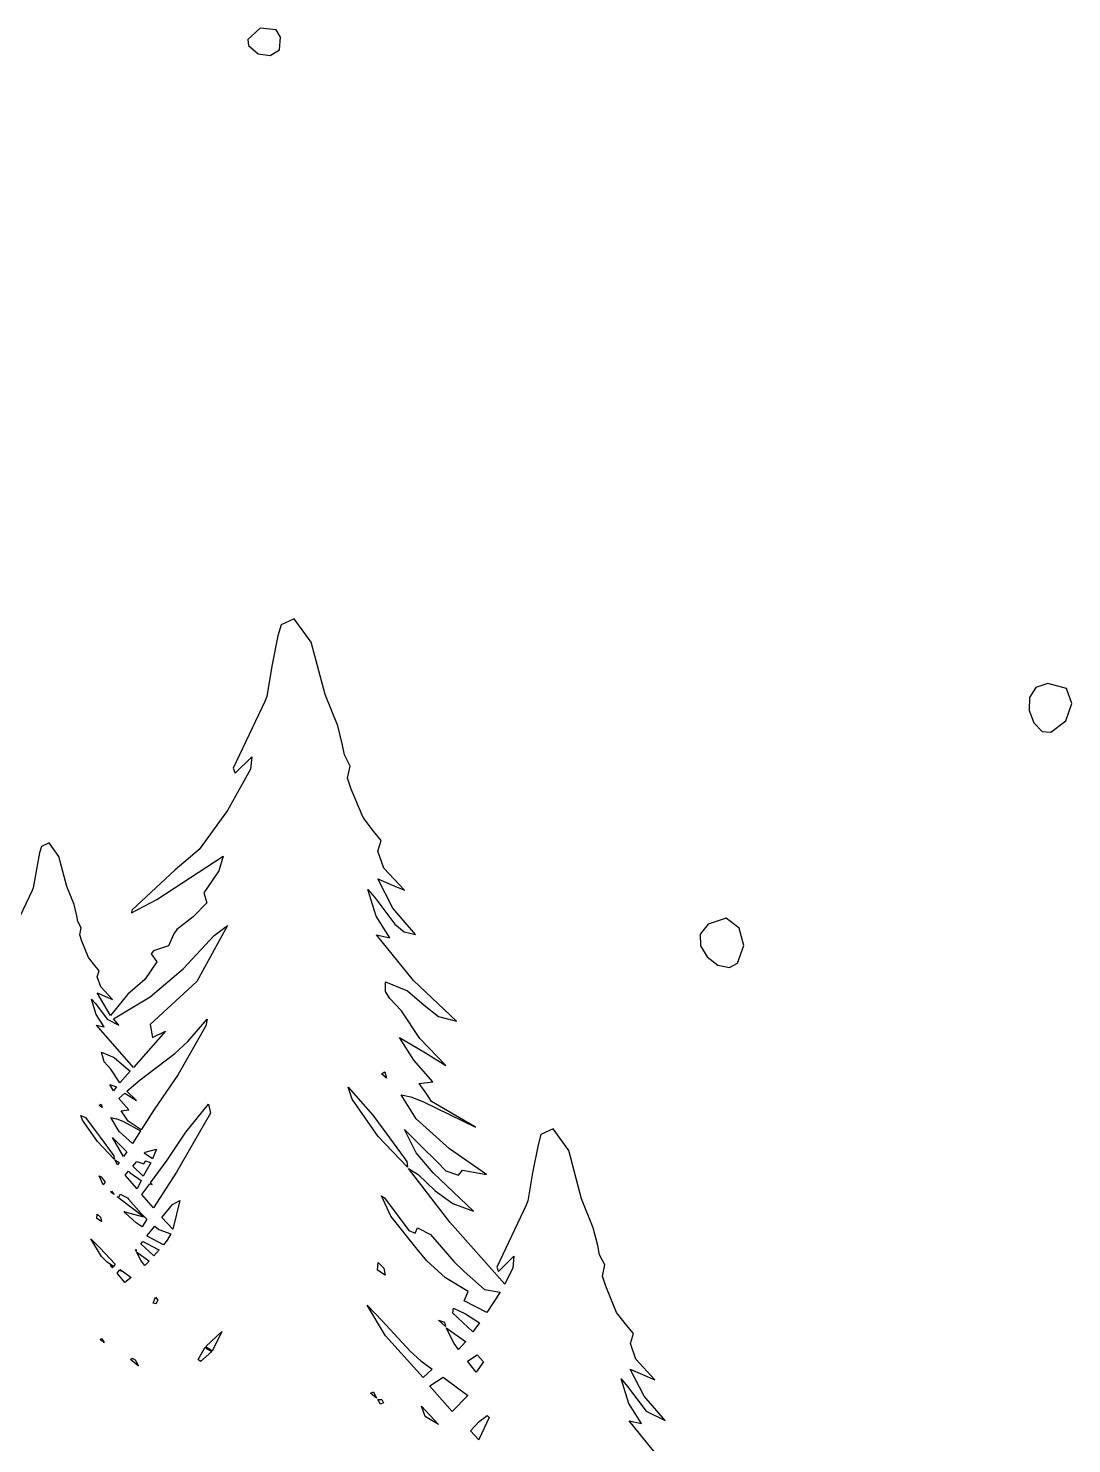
# Model space of a CAD drawing. Extents: x 0 to 162, y 0 to 352.
# Drawn here: x 99.46 to 128.77, y 302.25 to 342 of the extents above; entities that cross this region are included whole.
import ezdxf

# ---------------------------------------------------------------- set-up
doc = ezdxf.new("R2010")
doc.units = 0

msp = doc.modelspace()

# ---------------------------------------------------------------- linework, layer by layer
at = {"layer": 'Layer 1'}
for p, q in [((105.971744, 341.995017), (105.631243, 341.677909)), ((106.421434, 341.955172), (105.971744, 341.995017)), ((106.541, 341.749), (106.421434, 341.955172)), ((105.631243, 341.677909), (105.648334, 341.511923)), ((105.648334, 341.511923), (105.91325, 341.275483)), ((106.516083, 341.387546), (106.541, 341.749)), ((106.541, 341.749), (106.541, 341.749)), ((105.91325, 341.275483), (106.254667, 341.231865)), ((106.254667, 341.231865), (106.516083, 341.387546)), ((106.559509, 325.240914), (106.473401, 324.930566)), ((106.933095, 325.411125), (106.559509, 325.240914)), ((107.405512, 324.753884), (106.933095, 325.411125)), ((106.473401, 324.930566), (106.301922, 324.079598)), ((107.796912, 323.291004), (107.405512, 324.753884)), ((106.301922, 324.079598), (106.158199, 323.226766)), ((128.097549, 323.597575), (127.762046, 323.483631)), ((128.616784, 323.455989), (128.097549, 323.597575)), ((106.158199, 323.226766), (106.10892, 323.092488)), ((108.152977, 322.406997), (107.796912, 323.291004)), ((127.582191, 323.206954), (127.572131, 322.840079)), ((127.762046, 323.483631), (127.582191, 323.206954)), ((128.766888, 323.029619), (128.616784, 323.455989)), ((106.10892, 323.092488), (105.215227, 321.213888)), ((127.572131, 322.840079), (127.700266, 322.486822)), ((128.603396, 322.544672), (128.766888, 323.029619)), ((108.288477, 321.863858), (108.152977, 322.406997)), ((127.700266, 322.486822), (127.935, 322.251)), ((128.181843, 322.227355), (128.603396, 322.544672)), ((127.935, 322.251), (128.181843, 322.227355)), ((127.935, 322.251), (127.935, 322.251)), ((108.338397, 321.588875), (108.288477, 321.863858)), ((108.499444, 321.276579), (108.338397, 321.588875)), ((105.704157, 321.188542), (105.057491, 320.032964)), ((105.215227, 321.213888), (105.268683, 321.074422)), ((105.268683, 321.074422), (105.738464, 321.539403)), ((105.738464, 321.539403), (105.704157, 321.188542)), ((108.429052, 320.933273), (108.499444, 321.276579)), ((108.529277, 320.628349), (108.429052, 320.933273)), ((108.862211, 319.83331), (108.529277, 320.628349)), ((105.057491, 320.032964), (104.264867, 318.937262)), ((109.158911, 319.447933), (108.862211, 319.83331)), ((109.375048, 319.190206), (109.158911, 319.447933)), ((109.282267, 318.885696), (109.375048, 319.190206)), ((99.778408, 318.841227), (99.596522, 317.858488)), ((99.82797, 319.020147), (99.778408, 318.841227)), ((100.043496, 319.118298), (99.82797, 319.020147)), ((100.315973, 318.739378), (100.043496, 319.118298)), ((104.264867, 318.937262), (103.589939, 318.359012)), ((109.449503, 318.409071), (109.282267, 318.885696)), ((100.541751, 317.895495), (100.315973, 318.739378)), ((103.069144, 317.527177), (104.937804, 318.747487)), ((104.937804, 318.747487), (104.813869, 318.332813)), ((110.026774, 317.789461), (109.449503, 318.409071)), ((103.589939, 318.359012), (102.366589, 317.229932)), ((104.813869, 318.332813), (104.396, 317.717363)), ((109.7014, 317.289489), (109.277511, 318.112679)), ((109.277511, 318.112679), (109.646192, 317.949275)), ((99.568122, 317.78116), (99.052785, 316.69761)), ((99.596522, 317.858488), (99.568122, 317.78116)), ((100.74709, 317.385621), (100.541751, 317.895495)), ((104.396, 317.717363), (104.477145, 317.431974)), ((109.234787, 317.065286), (108.999575, 317.811916)), ((108.999575, 317.811916), (109.19643, 317.586596)), ((109.19643, 317.586596), (109.759375, 316.836241)), ((109.646192, 317.949275), (110.026774, 317.789461)), ((100.825266, 317.072377), (100.74709, 317.385621)), ((102.359844, 317.151373), (103.069144, 317.527177)), ((102.366589, 317.229932), (102.359844, 317.151373)), ((104.477145, 317.431974), (104.089858, 317.040034)), ((110.340241, 316.544409), (109.7014, 317.289489)), ((100.854052, 316.913768), (100.825266, 317.072377)), ((100.946882, 316.733774), (100.854052, 316.913768)), ((104.089858, 317.040034), (103.629133, 316.685971)), ((105.054002, 316.795622), (104.199121, 315.227238)), ((104.678929, 316.521043), (105.054002, 316.795622)), ((109.616295, 316.456067), (109.234787, 317.065286)), ((109.759375, 316.836241), (110.013777, 316.618608)), ((118.554, 316.837), (118.336071, 316.557665)), ((119.066068, 317.00334), (118.554, 316.837)), ((118.554, 316.837), (118.554, 316.837)), ((119.425547, 316.72922), (119.066068, 317.00334)), ((100.906286, 316.535684), (100.946882, 316.733774)), ((100.964107, 316.359837), (100.906286, 316.535684)), ((103.551714, 316.568959), (103.400546, 316.224457)), ((103.629133, 316.685971), (103.551714, 316.568959)), ((103.806245, 315.578842), (104.678929, 316.521043)), ((110.284377, 315.251088), (109.243198, 316.539831)), ((109.243198, 316.539831), (109.616295, 316.456067)), ((110.013777, 316.618608), (110.340241, 316.544409)), ((118.336071, 316.557665), (118.33765, 316.2278)), ((119.554847, 316.234181), (119.425547, 316.72922)), ((101.156145, 315.901314), (100.964107, 316.359837)), ((102.982283, 316.08777), (102.909232, 316.003385)), ((102.909232, 316.003385), (103.070302, 315.776196)), ((103.400546, 316.224457), (102.982283, 316.08777)), ((118.33765, 316.2278), (118.530799, 315.915531)), ((119.376378, 315.737762), (119.554847, 316.234181)), ((101.327172, 315.679112), (101.156145, 315.901314)), ((101.451887, 315.530475), (101.327172, 315.679112)), ((103.070302, 315.776196), (102.729592, 315.286356)), ((118.530799, 315.915531), (118.831825, 315.69042)), ((118.831825, 315.69042), (119.157035, 315.622034)), ((119.157035, 315.622034), (119.376378, 315.737762)), ((101.39836, 315.354867), (101.451887, 315.530475)), ((101.49486, 315.079867), (101.39836, 315.354867)), ((102.729592, 315.286356), (102.260889, 314.873684)), ((102.880043, 314.798967), (103.806245, 315.578842)), ((104.199121, 315.227238), (102.883432, 314.019092)), ((109.489943, 314.948638), (109.489144, 315.220989)), ((109.489144, 315.220989), (110.112609, 314.960752)), ((111.487908, 314.112481), (110.284377, 315.251088)), ((101.772927, 314.274843), (101.395596, 314.909021)), ((101.395596, 314.909021), (101.827794, 314.722574)), ((101.827794, 314.722574), (101.49486, 315.079867)), ((102.260889, 314.873684), (101.772927, 314.274843)), ((101.857913, 314.177269), (102.880043, 314.798967)), ((109.62005, 314.746888), (109.489943, 314.948638)), ((110.112609, 314.960752), (110.576097, 314.558332)), ((101.371183, 314.304267), (101.235434, 314.73473)), ((101.235434, 314.73473), (101.348, 314.605)), ((101.348, 314.605), (101.348866, 314.604823)), ((101.348866, 314.604823), (101.673641, 314.172064)), ((109.943894, 314.400778), (109.62005, 314.746888)), ((110.454795, 313.62548), (109.943894, 314.400778)), ((110.576097, 314.558332), (110.985433, 314.240166)), ((101.591231, 313.952779), (101.371183, 314.304267)), ((101.673641, 314.172064), (102.008639, 314.003702)), ((102.008639, 314.003702), (101.857913, 314.177269)), ((102.883432, 314.019092), (102.949351, 313.656169)), ((103.942684, 313.544546), (104.487316, 314.1652)), ((104.487316, 314.1652), (104.447291, 313.985207)), ((110.985433, 314.240166), (111.487908, 314.112481)), ((102.418407, 312.814776), (101.376, 314.001)), ((101.376, 314.001), (101.591231, 313.952779)), ((103.313897, 313.828276), (102.418407, 312.814776)), ((102.949351, 313.656169), (103.313897, 313.828276)), ((104.447291, 313.985207), (103.668279, 312.619807)), ((110.28911, 313.018959), (109.889422, 313.651049)), ((109.889422, 313.651049), (110.617033, 313.226401)), ((111.186839, 312.870965), (110.454795, 313.62548)), ((101.517, 313.241), (101.517402, 313.241079)), ((101.592951, 312.967372), (101.517, 313.241)), ((101.517402, 313.241079), (101.877001, 313.090996)), ((103.579103, 313.203661), (103.942684, 313.544546)), ((110.617033, 313.226401), (111.186839, 312.870965)), ((101.779609, 312.767973), (101.592951, 312.967372)), ((101.877001, 313.090996), (102.144209, 312.858835)), ((102.144209, 312.858835), (102.320699, 312.708128)), ((102.601246, 312.469111), (103.579103, 313.203661)), ((110.826418, 312.409323), (110.28911, 313.018959)), ((102.03248, 312.378052), (101.779609, 312.767973)), ((102.320699, 312.708128), (102.03248, 312.378052)), ((102.233039, 312.147547), (102.601246, 312.469111)), ((103.668279, 312.619807), (102.996, 311.636)), ((109.378286, 312.634499), (109.471, 312.69)), ((109.523616, 312.511239), (109.378286, 312.634499)), ((109.471, 312.69), (109.471317, 312.689603)), ((109.471317, 312.689603), (109.523616, 312.511239)), ((101.854968, 312.157942), (101.748124, 312.335668)), ((101.748124, 312.335668), (101.94, 312.265)), ((101.939775, 312.264994), (101.854968, 312.157942)), ((101.94, 312.265), (101.939775, 312.264994)), ((102.002388, 311.943032), (102.168148, 312.090194)), ((102.168148, 312.090194), (102.496392, 311.885865)), ((102.496392, 311.885865), (102.233039, 312.147547)), ((108.558736, 311.920126), (108.447972, 312.262247)), ((108.447972, 312.262247), (109.137, 311.477)), ((110.353164, 311.367144), (109.938377, 312.048482)), ((109.938377, 312.048482), (110.20732, 311.986128)), ((110.441058, 312.363603), (110.826418, 312.409323)), ((110.655132, 312.060962), (110.441058, 312.363603)), ((110.78652, 311.856845), (110.655132, 312.060962)), ((101.453411, 311.749715), (101.507059, 311.781516)), ((101.528002, 311.686317), (101.453411, 311.749715)), ((101.507059, 311.781516), (101.533, 311.694)), ((101.532566, 311.694219), (101.528002, 311.686317)), ((101.533, 311.694), (101.532566, 311.694219)), ((102.288561, 311.619606), (102.002388, 311.943032)), ((102.066328, 311.59299), (102.288561, 311.619606)), ((102.995885, 311.636229), (102.634359, 311.065046)), ((102.996, 311.636), (102.995885, 311.636229)), ((103.887213, 310.993518), (104.526728, 311.784829)), ((104.526728, 311.784829), (104.58134, 311.526664)), ((109.292064, 310.870036), (108.558736, 311.920126)), ((110.20732, 311.986128), (110.5585, 311.849987)), ((110.5585, 311.849987), (112.02214, 311.132463)), ((112.02214, 311.132463), (110.78652, 311.856845)), ((100.980614, 311.337771), (100.93654, 311.466428)), ((100.93654, 311.466428), (101.063875, 311.40656)), ((101.403622, 310.732086), (100.980614, 311.337771)), ((101.063875, 311.40656), (101.314251, 311.08148)), ((102.015653, 311.018269), (101.776394, 311.411325)), ((101.776394, 311.411325), (101.932, 311.375)), ((101.931551, 311.375365), (102.133997, 311.296806)), ((101.932, 311.375), (101.931551, 311.375365)), ((102.189747, 311.418605), (102.066328, 311.59299)), ((102.133997, 311.296806), (102.616374, 311.03636)), ((102.265495, 311.300741), (102.189747, 311.418605)), ((102.634359, 311.065046), (102.265495, 311.300741)), ((104.58134, 311.526664), (103.627, 309.87)), ((109.137, 311.477), (109.137096, 311.476133)), ((109.137096, 311.476133), (109.429235, 311.084127)), ((111.290563, 310.523944), (110.353164, 311.367144)), ((101.314251, 311.08148), (101.482709, 310.855742)), ((101.482709, 310.855742), (101.86762, 310.328834)), ((102.135604, 310.31738), (101.826506, 310.846577)), ((101.826506, 310.846577), (102.092, 310.583)), ((102.385852, 310.67822), (102.015653, 311.018269)), ((102.616374, 311.03636), (102.385852, 310.67822)), ((103.362562, 310.209062), (103.887213, 310.993518)), ((110.107759, 310.011181), (109.292064, 310.870036)), ((109.429235, 311.084127), (110.09671, 310.170806)), ((110.357895, 310.412586), (110.025364, 311.069278)), ((110.025364, 311.069278), (110.485767, 310.612643)), ((113.858918, 310.928743), (113.779347, 310.642128)), ((114.204091, 311.086117), (113.858918, 310.928743)), ((114.640592, 310.47897), (114.204091, 311.086117)), ((101.874111, 310.236764), (101.403622, 310.732086)), ((102.092, 310.583), (102.092107, 310.583233)), ((102.092107, 310.583233), (102.228508, 310.448331)), ((102.228508, 310.448331), (102.135604, 310.31738)), ((102.716338, 310.405719), (102.743581, 310.436481)), ((102.743581, 310.436481), (103.064823, 310.516293)), ((103.064823, 310.516293), (102.948533, 310.243802)), ((110.485767, 310.612643), (110.954072, 310.149517)), ((112.329564, 309.809674), (111.290563, 310.523944)), ((113.779347, 310.642128), (113.620978, 309.856047)), ((115.002053, 309.12749), (114.640592, 310.47897)), ((101.86762, 310.328834), (101.874111, 310.236764)), ((101.891, 310.215), (101.891007, 310.215329)), ((101.968489, 310.081886), (101.891, 310.215)), ((101.891007, 310.215329), (102.014169, 310.146311)), ((102.014169, 310.146311), (101.968489, 310.081886)), ((102.395, 310.043), (102.395099, 310.043439)), ((102.687749, 309.764488), (102.395, 310.043)), ((102.395099, 310.043439), (102.507339, 310.170024)), ((102.507339, 310.170024), (102.704132, 310.107447)), ((102.704132, 310.107447), (102.765038, 310.19018)), ((102.948533, 310.243802), (102.716, 310.406)), ((102.716, 310.406), (102.716338, 310.405719)), ((102.902339, 310.136967), (102.764781, 309.888166)), ((102.765038, 310.19018), (102.902339, 310.136967)), ((102.89238, 309.573247), (103.362562, 310.209062)), ((110.09671, 310.170806), (110.107759, 310.011181)), ((110.834777, 309.851868), (110.357895, 310.412586)), ((110.954072, 310.149517), (111.191655, 309.906284)), ((101.455917, 309.771549), (101.503268, 309.740787)), ((101.456, 309.771), (101.455917, 309.771549)), ((101.561669, 309.514422), (101.456, 309.771)), ((101.503268, 309.740787), (101.615511, 309.588839)), ((102.179094, 309.792967), (102.272382, 309.904162)), ((102.515949, 309.400746), (102.179094, 309.792967)), ((102.272382, 309.904162), (102.325324, 309.852199)), ((102.325324, 309.852199), (102.628, 309.643)), ((102.628192, 309.643107), (102.515949, 309.400746)), ((102.628, 309.643), (102.628192, 309.643107)), ((102.764781, 309.888166), (102.687749, 309.764488)), ((103.627378, 309.869644), (102.979885, 308.867994)), ((103.627, 309.87), (103.627378, 309.869644)), ((111.304637, 308.464642), (110.137117, 309.974922)), ((110.137117, 309.974922), (110.415952, 309.811764)), ((110.415952, 309.811764), (110.890297, 309.344921)), ((111.961127, 308.778928), (110.834777, 309.851868)), ((111.191655, 309.906284), (111.546956, 309.787446)), ((111.546956, 309.787446), (111.652451, 309.931072)), ((111.652451, 309.931072), (112.329564, 309.809674)), ((113.620978, 309.856047), (113.488241, 309.068258)), ((101.615511, 309.588839), (101.561669, 309.514422)), ((101.874687, 309.242772), (101.781, 309.313)), ((101.781, 309.313), (101.781271, 309.312817)), ((101.781271, 309.312817), (101.801958, 309.339416)), ((101.801958, 309.339416), (101.874687, 309.242772)), ((102.002869, 309.167103), (102.040196, 309.252746)), ((102.040196, 309.252746), (102.246562, 309.148823)), ((102.646824, 309.249821), (102.872655, 309.547049)), ((102.979885, 308.867994), (102.646824, 309.249821)), ((102.872655, 309.547049), (102.943007, 309.525639)), ((102.943007, 309.525639), (102.89238, 309.573247)), ((110.890297, 309.344921), (111.389327, 308.993085)), ((102.077196, 309.090612), (101.952555, 309.184144)), ((101.952555, 309.184144), (102.003, 309.167)), ((102.003, 309.167), (102.002869, 309.167103)), ((102.698347, 308.619191), (102.077196, 309.090612)), ((102.246562, 309.148823), (102.280033, 309.110159)), ((102.280033, 309.110159), (102.628577, 308.710039)), ((103.216181, 308.601934), (103.510759, 308.967976)), ((103.510759, 308.967976), (103.716612, 309.077103)), ((103.716612, 309.077103), (103.516737, 308.270834)), ((109.644457, 308.634061), (109.381948, 309.204842)), ((109.381948, 309.204842), (109.463993, 309.151838)), ((109.463993, 309.151838), (110.145, 308.239)), ((111.389327, 308.993085), (111.961127, 308.778928)), ((113.442753, 308.944165), (112.617228, 307.208785)), ((113.488241, 309.068258), (113.442753, 308.944165)), ((115.330875, 308.311022), (115.002053, 309.12749)), ((101.388518, 308.571781), (101.399763, 308.69591)), ((101.515861, 308.486171), (101.388518, 308.571781)), ((101.399763, 308.69591), (101.492, 308.605)), ((101.492, 308.605), (101.492346, 308.604659)), ((101.492346, 308.604659), (101.515861, 308.486171)), ((102.190339, 308.720639), (102.15365, 308.777162)), ((102.15365, 308.777162), (102.173631, 308.763025)), ((102.173631, 308.763025), (102.698347, 308.619191)), ((102.493014, 308.446686), (102.190339, 308.720639)), ((102.661986, 308.337559), (102.493014, 308.446686)), ((102.628577, 308.710039), (102.79331, 308.55165)), ((102.79331, 308.55165), (102.661986, 308.337559)), ((103.516737, 308.270834), (103.216, 308.602)), ((103.216, 308.602), (103.216181, 308.601934)), ((110.387818, 307.712222), (109.644457, 308.634061)), ((112.843897, 306.724692), (111.304637, 308.464642)), ((102.797417, 308.073155), (102.803971, 308.089778)), ((103.255181, 307.83619), (102.797417, 308.073155)), ((102.803971, 308.089778), (103.016766, 308.354178)), ((103.016766, 308.354178), (103.125797, 308.258558)), ((103.125797, 308.258558), (103.461813, 308.139875)), ((103.461813, 308.139875), (103.358695, 307.966935)), ((110.145, 308.239), (110.145024, 308.23914)), ((110.145024, 308.23914), (110.330444, 308.15703)), ((110.330444, 308.15703), (110.394949, 308.305651)), ((110.394949, 308.305651), (110.753131, 308.125226)), ((110.753131, 308.125226), (111.41534, 307.36448)), ((115.456029, 307.80926), (115.330875, 308.311022)), ((101.51907, 307.504055), (101.221859, 308.000421)), ((101.221859, 308.000421), (101.466828, 307.750993)), ((101.466828, 307.750993), (101.901853, 307.285177)), ((102.470194, 307.674907), (102.48934, 307.698826)), ((102.489984, 307.656213), (102.470194, 307.674907)), ((102.48934, 307.698826), (102.49, 307.656)), ((102.49, 307.656), (102.489984, 307.656213)), ((102.6215, 307.86303), (102.674761, 307.929123)), ((102.622, 307.863), (102.6215, 307.86303)), ((102.987266, 307.518821), (102.622, 307.863)), ((102.674761, 307.929123), (102.813411, 307.864074)), ((102.813411, 307.864074), (103.105034, 307.69653)), ((103.136578, 307.689046), (102.987266, 307.518821)), ((103.105034, 307.69653), (103.136578, 307.689046)), ((103.358695, 307.966935), (103.255, 307.836)), ((103.255, 307.836), (103.255181, 307.83619)), ((110.655475, 307.382982), (110.387818, 307.712222)), ((115.502288, 307.55526), (115.456029, 307.80926)), ((101.676028, 307.342759), (101.51907, 307.504055)), ((101.855915, 307.221169), (101.676, 307.343)), ((101.676, 307.343), (101.676028, 307.342759)), ((101.76, 307.254), (101.845643, 307.206827)), ((101.827527, 307.181881), (101.76, 307.254)), ((101.76, 307.254), (101.76, 307.254)), ((101.901853, 307.285177), (101.855915, 307.221169)), ((102.504, 307.635), (102.503796, 307.634803)), ((102.503796, 307.634803), (102.845406, 307.383496)), ((102.631262, 307.379353), (102.504, 307.635)), ((102.730463, 307.250262), (102.631262, 307.379353)), ((102.852665, 307.375402), (102.730463, 307.250262)), ((102.845406, 307.383496), (102.852665, 307.375402)), ((109.26559, 307.125014), (109.285, 307.34)), ((109.285, 307.34), (109.285494, 307.339663)), ((109.285494, 307.339663), (109.445858, 307.181274)), ((111.180126, 306.908237), (110.655475, 307.382982)), ((111.41534, 307.36448), (111.705162, 307.086155)), ((112.666504, 307.07992), (113.100502, 307.509563)), ((113.100502, 307.509563), (113.068828, 307.185513)), ((115.651015, 307.266674), (115.502288, 307.55526)), ((115.585939, 306.949561), (115.651015, 307.266674)), ((101.845643, 307.206827), (101.827527, 307.181881)), ((101.957471, 307.036591), (102.026666, 307.122652)), ((102.176108, 306.770123), (101.957471, 307.036591)), ((102.026666, 307.122652), (102.088603, 307.097289)), ((102.029364, 307.126185), (102.040995, 307.140319)), ((102.088603, 307.097289), (102.029364, 307.126185)), ((102.040995, 307.140319), (102.094191, 307.100616)), ((102.094191, 307.100616), (102.353753, 306.912495)), ((102.353753, 306.912495), (102.176, 306.771)), ((109.486718, 306.976116), (109.26559, 307.125014)), ((109.445858, 307.181274), (109.486718, 306.976116)), ((111.812523, 306.519552), (111.180126, 306.908237)), ((111.705162, 307.086155), (112.277421, 306.581694)), ((112.617228, 307.208785), (112.666504, 307.07992)), ((113.068828, 307.185513), (112.843897, 306.724692)), ((115.678522, 306.667903), (115.585939, 306.949561)), ((102.176, 306.771), (102.176108, 306.770123)), ((111.707861, 306.260551), (111.812523, 306.519552)), ((112.277421, 306.581694), (112.718486, 306.507278)), ((112.718486, 306.507278), (112.341607, 305.932564)), ((115.986144, 305.933561), (115.678522, 306.667903)), ((102.969468, 306.189796), (103.030183, 306.36439)), ((103.040464, 306.172335), (102.969468, 306.189796)), ((103.030183, 306.36439), (103.100149, 306.282698)), ((103.100149, 306.282698), (103.040464, 306.172335)), ((109.492321, 305.27302), (108.976857, 306.133738)), ((108.976857, 306.133738), (109.401601, 305.701411)), ((112.341607, 305.932564), (111.707861, 306.260551)), ((109.401601, 305.701411), (110.187677, 304.850229)), ((111.175744, 305.537129), (110.985, 305.716)), ((110.985, 305.716), (110.985377, 305.715273)), ((110.985377, 305.715273), (111.152334, 305.662136)), ((111.152334, 305.662136), (111.175744, 305.537129)), ((111.381275, 305.916675), (111.405303, 306.049909)), ((111.945437, 305.385406), (111.381275, 305.916675)), ((111.405303, 306.049909), (111.736437, 305.897145)), ((111.736437, 305.897145), (112.132914, 305.640233)), ((116.2601, 305.577498), (115.986144, 305.933561)), ((104.443525, 304.978398), (104.901289, 305.394935)), ((104.901289, 305.394935), (104.621, 304.846)), ((109.492, 305.273), (109.492321, 305.27302)), ((110.550745, 304.103825), (109.492, 305.273)), ((111.42073, 305.05677), (111.199589, 305.499921)), ((111.199589, 305.499921), (111.745, 305.113)), ((112.132914, 305.640233), (111.945, 305.386)), ((111.945, 305.386), (111.945437, 305.385406)), ((116.459854, 305.33937), (116.2601, 305.577498)), ((116.37401, 305.058068), (116.459854, 305.33937)), ((101.48404, 305.171942), (101.521754, 305.200003)), ((101.519699, 305.137844), (101.48404, 305.171942)), ((101.580992, 305.112481), (101.519699, 305.137844)), ((101.521754, 305.200003), (101.586382, 305.109783)), ((101.586382, 305.109783), (101.58, 305.08)), ((101.58, 305.08), (101.580427, 305.079859)), ((101.580427, 305.079859), (101.580992, 305.112481)), ((104.229705, 304.615683), (104.426, 304.955)), ((104.42592, 304.955524), (104.457724, 304.933087)), ((104.426, 304.955), (104.42592, 304.955524)), ((104.476483, 304.949919), (104.443525, 304.978398)), ((104.457724, 304.933087), (104.613203, 304.837259)), ((104.621043, 304.8464), (104.476483, 304.949919)), ((111.546144, 304.893821), (111.42073, 305.05677)), ((111.739274, 305.105205), (111.546144, 304.893821)), ((111.744918, 305.112898), (111.739274, 305.105205)), ((111.745, 305.113), (111.744918, 305.112898)), ((116.528527, 304.617821), (116.37401, 305.058068)), ((102.334502, 304.611331), (102.375, 304.648)), ((102.550441, 304.430088), (102.334502, 304.611331)), ((102.375, 304.648), (102.375235, 304.647713)), ((102.375235, 304.647713), (102.45818, 304.602402)), ((102.45818, 304.602402), (102.553588, 304.434666)), ((104.302372, 304.554986), (104.229705, 304.615683)), ((104.613203, 304.837259), (104.302372, 304.554986)), ((104.621, 304.846), (104.621043, 304.8464)), ((110.187677, 304.850229), (110.488808, 304.574619)), ((110.488808, 304.574619), (110.809085, 304.340982)), ((111.798374, 304.566034), (112.072976, 304.743535)), ((112.040848, 304.254879), (111.798374, 304.566034)), ((112.247468, 304.548367), (112.040848, 304.254879)), ((112.072976, 304.743535), (112.247, 304.549)), ((112.247, 304.549), (112.247468, 304.548367)), ((117.061927, 304.045596), (116.528527, 304.617821)), ((102.553588, 304.434666), (102.550441, 304.430088)), ((110.809085, 304.340982), (110.550745, 304.103825)), ((110.734809, 303.868473), (111.116057, 304.119972)), ((111.116057, 304.119972), (111.807755, 303.604702)), ((116.330267, 303.376518), (116.113044, 304.066192)), ((116.113044, 304.066192), (116.294868, 303.858124)), ((116.761314, 303.583616), (116.369524, 304.344077)), ((116.369524, 304.344077), (116.710232, 304.193121)), ((116.710232, 304.193121), (117.061927, 304.045596)), ((109.074437, 303.668944), (109.159053, 303.704473)), ((109.237886, 303.525293), (109.074437, 303.668944)), ((109.159053, 303.704473), (109.238, 303.526)), ((111.363348, 303.150325), (110.734, 303.869)), ((110.734, 303.869), (110.734809, 303.868473)), ((116.294868, 303.858124), (116.814893, 303.164705)), ((109.238, 303.526), (109.237886, 303.525293)), ((109.350256, 303.353606), (109.274186, 303.488508)), ((109.274186, 303.488508), (109.391032, 303.485419)), ((109.436608, 303.396425), (109.35, 303.354)), ((109.35, 303.354), (109.350256, 303.353606)), ((109.391032, 303.485419), (109.436608, 303.396425)), ((110.611302, 303.015927), (110.501, 303.3)), ((110.501, 303.3), (110.501144, 303.29942)), ((110.501144, 303.29942), (110.984418, 302.79142)), ((111.807755, 303.604702), (111.363348, 303.150325)), ((116.682799, 302.81364), (116.330267, 303.376518)), ((117.351493, 302.895327), (116.761314, 303.583616)), ((110.984418, 302.79142), (110.611302, 303.015927)), ((111.882553, 302.612947), (112.121685, 302.87381)), ((112.40951, 302.983773), (112.115, 302.361)), ((112.121685, 302.87381), (112.346684, 303.043217)), ((112.346684, 303.043217), (112.360231, 303.029919)), ((112.360231, 303.029919), (112.40951, 302.983773)), ((117.299849, 301.700598), (116.337977, 302.890969)), ((116.337977, 302.890969), (116.682799, 302.81364)), ((116.814893, 303.164705), (117.351493, 302.895327)), ((112.115067, 302.360403), (111.882553, 302.612947)), ((112.115, 302.361), (112.115067, 302.360403))]:
    msp.add_line(p, q, dxfattribs=at)

doc.saveas('drawing.dxf')
